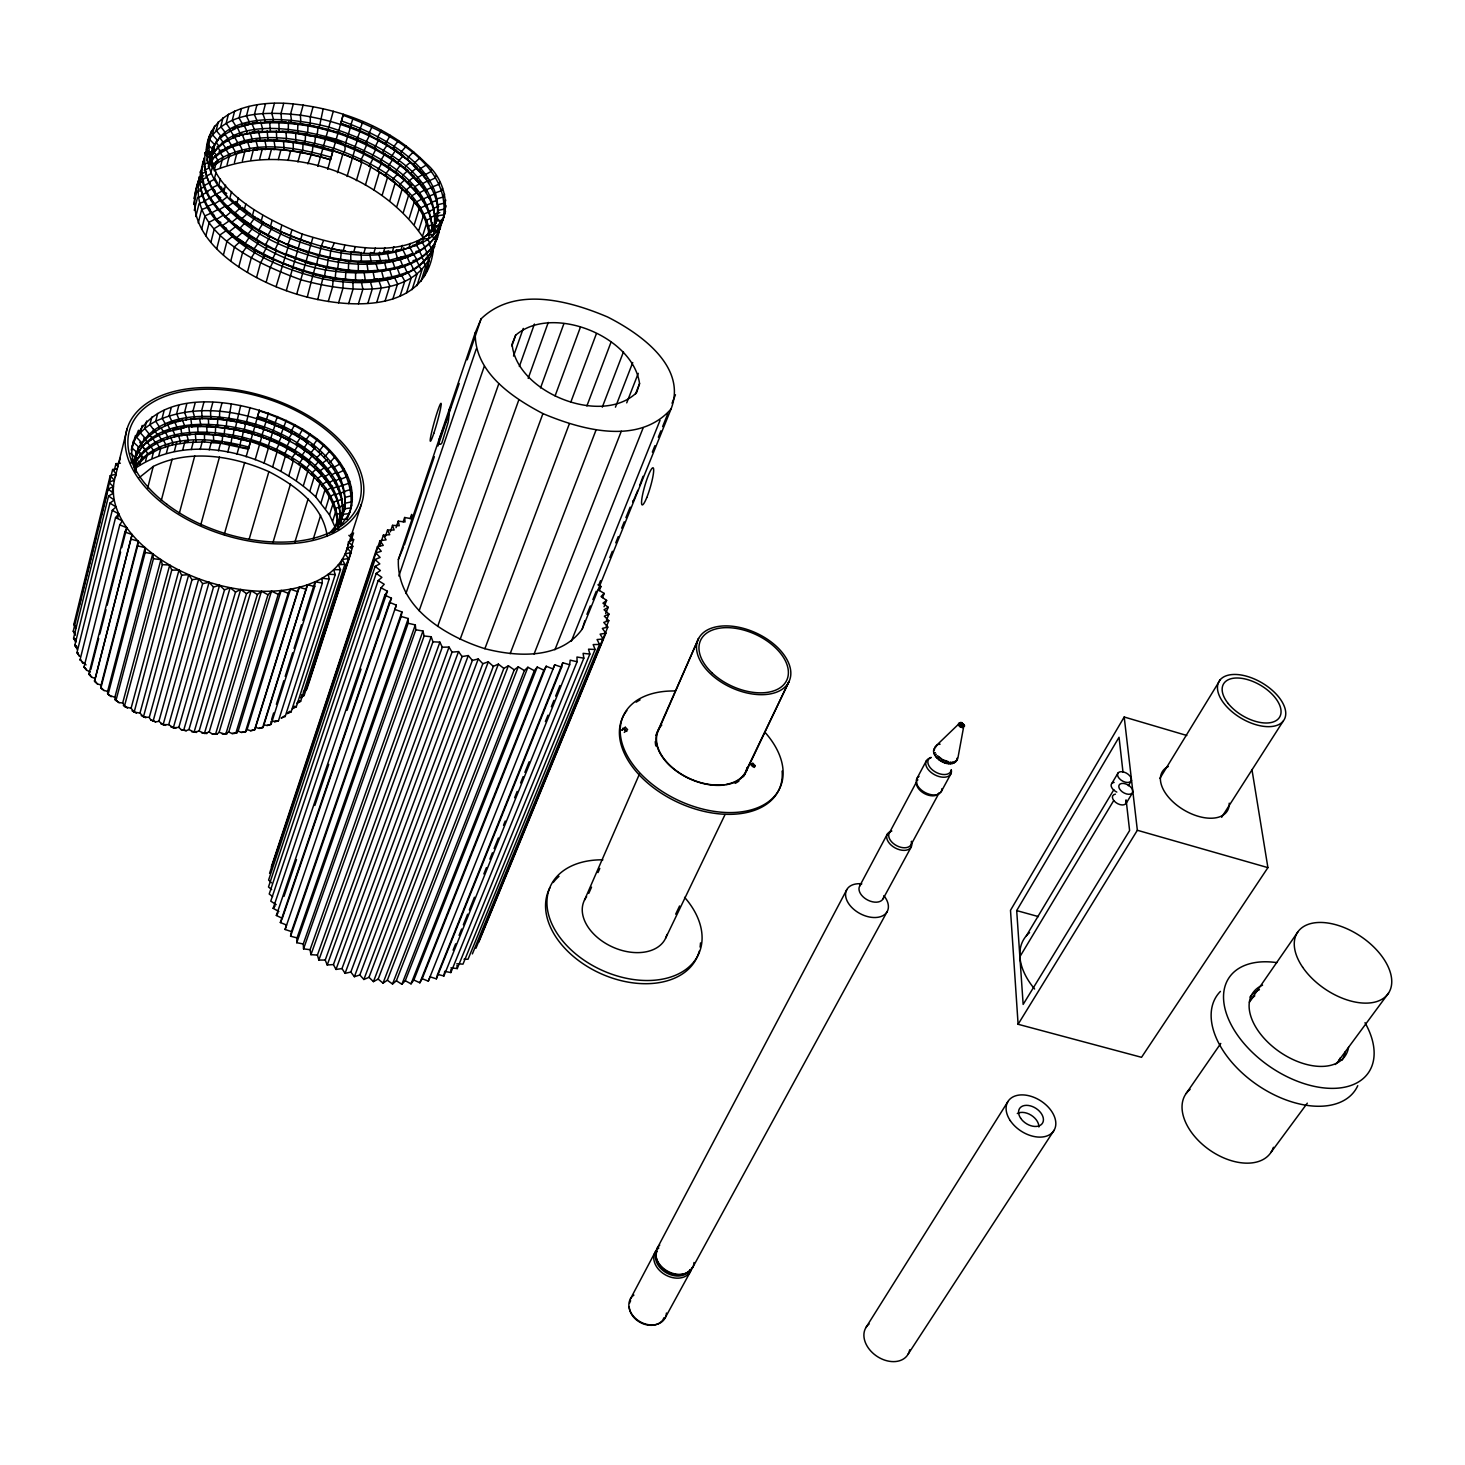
<?xml version="1.0" encoding="UTF-8"?>
<svg xmlns="http://www.w3.org/2000/svg" width="1465" height="1465" viewBox="0 0 1465 1465"><rect width="100%" height="100%" fill="white"/><g stroke="black" fill="none" stroke-linecap="round" stroke-linejoin="round"><path stroke-width="1.5" d="M338.378 526.008C336.877 476.674 284.778 448.015 242.311 437.119C206.345 428.934 153.276 426.498 133.846 464.698C157.835 426.352 212.553 431.058 250.533 441.551C289.374 453.674 335.284 480.996 337.737 526.1M339.624 524.25C343.286 499.235 325.963 476.857 307.595 461.988L312.649 455.102L303.182 449.279L307.925 442.1L305.507 441.569L306.112 439.518L310.305 434.153C264.561 402.033 154.063 376.011 131.685 447.796L136.373 451.843L134.67 459.296L134.597 468.654M340.008 524.104C344.696 472.096 288.037 440.434 244.49 429.428C207.462 420.638 149.54 418.807 133.846 461.896L136.355 454.699M107.641 691.297L104.015 690.509L100.939 687.799L101.103 684.997L97.532 684.009L94.493 681.079L95.28 678.46L91.801 677.269L88.834 674.156L124.873 532.015L132.125 534.542L130.843 539.047L138.259 541.189L137.637 545.877L145.127 547.617C163.641 563.622 185.854 574.958 209.092 582.319L168.75 724.644L163.146 724.626L158.879 721.329L155.601 721.86L150.803 719.938L149.247 717.465L143.478 716.751L139.962 713.107L134.194 712.045L131.081 708.254L125.349 706.863L122.694 702.98L119.068 702.632L115.167 699.794L114.856 697.322L109.344 695.289L107.623 693.751L107.641 691.297L145.127 547.617C125.422 530.733 107.385 504.253 115.186 477.169L127.107 428.842M444.554 971.35L450.872 972.559L450.945 969.391M408.149 623.266L408.277 618.523L401.172 616.472L401.923 611.912L394.927 609.477L396.301 605.137L389.452 602.316L280.346 922.547L286.536 925.019L285.089 929.488L291.443 931.575L290.583 936.208L297.029 937.911L296.736 942.691L303.255 943.973L303.548 948.862L310.067 949.705L310.946 954.667L317.411 955.088L318.857 960.051L325.23 960.051L327.226 964.996L333.434 964.556L449.041 647.091L442.284 647.2L439.903 642.146L432.962 641.798L431.186 636.762L424.118 635.975L422.964 631.012L415.822 629.785L415.309 624.914L408.149 623.266L296.736 942.691M933.883 749.402L935.934 745.941L959.099 723.655L961.992 722.886L963.824 725.889L957.945 757.79C954.154 769.308 937.325 762.221 934.066 753.688A12.691 7.581 28 0 1 933.59 750.721L935.128 747.004M283.587 232.587C326.31 251.302 378.336 263.315 422.451 242.458C454.297 227.569 450.488 183.729 426.168 163.567C391.338 128.096 342.187 108.978 293.311 103.978C259.653 100.151 209.88 107.842 206.217 149.522L211.308 154.045L212.81 168.64M210.905 165.545C209.77 106.927 292.322 117.347 329.387 127.272C373.557 141.208 443.748 173.328 433.658 230.115M256.943 218.065L263.608 222.24L258.847 229.804L279.083 241.157L275.237 249.215C278.661 253.335 349.97 277.837 284.997 254.654C265.916 246.651 247.64 236.396 231.726 223.083C213.872 207.938 193.838 183.473 204.294 158.733M308.492 252.859C266.3 237.22 197.775 207.883 205.265 152.671L211.747 151.554L213.707 146.83L214.33 144.303L209.422 139.285C228.705 110.186 269.633 111.761 300.38 115.149C340.21 121.027 379.343 136.282 410.365 162.34L405.53 166.241L404.798 168.658L423.861 188.179M436.552 237.037C425.546 289.594 353.999 284.961 313.785 274.486C268.223 260.074 193.527 230.353 200.595 171.405L200.339 172.412L202.664 166.387L202.408 167.395M203.781 175.8L199.423 176.716C201.822 229.291 261.374 254.672 303.182 271.483M444.078 216.673C416.188 264.341 345.227 247.548 302.248 234.052C262.729 217.772 195.193 183.803 211.528 130.916M433.677 245.992C428.494 319.828 334.624 308.309 286.298 290.693C241.725 274.889 175.122 233.631 199.844 177.686M130.422 453.399L135.201 457.172L136.135 472.353M963.805 725.651C965.801 723.307 955.07 721.732 960.051 726.915C966.186 729.735 961.992 721.824 962.523 724.003C971.203 730.779 949.32 717.008 963.366 727.134M963.109 727.336L963.476 725.962M1131.328 780.314L1131.017 777.714A7.636 4.413 30.1 0 0 1120.011 771.817A7.636 4.413 30.1 0 0 1120.963 780.039A7.636 4.413 30.1 0 0 1131.328 780.314L1131.566 780.387M1132.683 792.089L1132.39 789.47A7.673 4.45 30.2 0 0 1121.311 783.537A7.673 4.45 30.2 0 0 1122.282 791.851A7.673 4.45 30.2 0 0 1132.683 792.089L1132.921 792.162M1131.841 793.938L1126.457 802.838L1125.926 800.146M133.388 440.947L131.649 452.722L134.798 469.532M168.75 724.644L173.346 727.739L178.822 727.391L181.166 729.625L186.22 730.705L188.948 729.552L194.076 732.134L199.112 731.09L204.422 733.397L209.184 732.024L212.15 733.873L217.076 734.038L219.091 732.335L224.658 734.02L228.76 732.024L232.019 733.544L236.671 733.086L238.117 731.09L241.469 732.427L245.388 731.859L247.072 729.552L250.515 730.705L254.507 729.955L255.569 727.427L259.067 728.38L263.114 727.427L263.553 724.736L267.051 725.486L271.117 724.333L314.719 586.476L315.067 581.806C328.709 575.763 341.199 565.289 346.344 550.913L361.342 504.381A123.078 72.151 17.6 0 0 207.133 387.529A123.078 72.151 17.6 0 0 165.069 505.279A123.078 72.151 17.6 0 0 361.342 504.381M116.889 468.745L112.622 469.514L116.266 474.147L110.205 475.704L114.38 480.264L108.703 482.223L113.409 486.636L108.154 488.999L73.25 631.214L75.246 635.224L75.319 631.909M963.787 725.761C961.608 722.831 955.656 725.431 961.461 726.768C964.409 728.563 963.512 720.084 959.227 723.582C963.622 718.528 961.168 731.566 962.523 724.003M428.641 260.514L426.571 271.483M436.35 978.84L561.626 667.161L554.722 664.799L553.001 668.974L546.207 666.227L543.881 670.164L537.252 667.051L534.322 670.695L527.894 667.253L524.397 670.585L518.262 666.831L514.215 669.835L508.392 665.788L503.832 668.425L498.375 664.121L493.339 666.355L488.303 661.85L482.827 663.682L478.249 658.975L359.841 974.976L363.869 979.481L368.979 977.338L373.447 981.623L378.171 979.096L383.024 983.143L387.328 980.25L392.528 984.022L396.374 980.799L401.886 984.26L405.256 980.708L411.024 983.839L413.863 980.012L419.851 982.795L422.176 978.712L428.311 981.129L430.087 976.825L436.35 978.84L437.577 974.353L443.895 975.983L569.665 664.725L570.178 660.166L577.1 661.722L450.872 972.559M439.317 227.075L438.676 232.843L439.427 228.027M442.302 218.963L440.049 229.291L440.361 228.32C418.807 271.757 358.009 265.476 318.564 255.423L316.458 265.22L305.8 261.85M420.217 157.579L414.54 162.89L413.789 165.325C430.948 181.257 447.063 209.403 431.388 231.507M434.281 247.384L436.442 236.085M958.513 724.369C958.769 726.439 962.066 718.857 961.461 726.768M434.556 225.445C437.064 205.613 424.374 187.703 411.024 174.372L411.757 171.954L417.214 167.358L395.77 149.979L368.502 134.505L372.421 125.825M959.007 723.82L960.71 723.069L960.784 726.53M337.737 519.049L335.119 527.29L329.515 514.893L315.726 496.873L320.396 481.729L317.081 480.465L317.704 478.432L322.483 474.953L310.086 463.563L293.714 452.172L297.816 445.616L280.419 435.966L263.627 429.007L266.355 420.785L257.199 417.8M329.478 533.352L340.997 519.489L346.747 519.141C364.291 486.526 337.078 451.495 310.305 434.153M311.459 444.774L314.975 447.429L309.902 454.333C328.819 469.532 346.527 492.844 341.784 518.5L343.323 514.252L349.183 513.629L351.692 505.114M136.373 451.843L135.842 453.967C155.711 405.182 223.449 413.093 264.213 426.938C303.218 440.58 354.475 476.418 340.228 523.994L340.887 521.943M317.411 439.39L312.228 446.66C331.145 461.841 348.945 485.153 344.238 510.827C352.04 461.383 298.494 428.824 257.712 416.335L259.378 410.053M243.245 438.914L250.533 441.551L252.804 433.237L245.406 431.223M963.659 725.01L963.659 726.329M196.017 441.991L195.376 434.116L213.359 434.666L231.873 437.229L250.405 441.716L248.958 447.155C212.04 437.101 159.007 432.029 134.615 467.738L147.123 455.45L158.696 449.279L172.394 444.921L187.813 442.467L204.477 441.991L221.911 443.456L248.372 449.206L250.625 440.892M443.895 975.983L444.334 972.888M963.659 724.644C958.659 722.501 959.319 723.216 960.124 726.237M348.011 544.852L348.505 541.739L353.651 539.706L348.871 535.366M632.88 500.957L632.917 501.909M937.069 745.099L935.512 747.297M199.661 177.357C186.952 232.935 258.994 264.506 300.838 279.742C342.206 291.279 415.291 301.991 433.237 249.856M259.067 728.38L263.114 727.427L307.449 584.828L315.067 581.806L322.3 583.033L278.497 720.688L270.952 721.513L271.117 724.333L267.051 725.486M75.612 628.467L73.873 624.365L110.205 475.704M79.44 604.789L81.069 598.141M82.168 593.71L95.756 538.259M98.485 527.162L100.114 520.514M101.213 516.083L112.622 469.514M114.325 470.302L115.955 463.654L120.405 463.178M108.154 488.999L113.354 493.247L108.556 495.976L73.561 638.246L75.777 642.146L75.393 638.758L73.561 638.246L75.484 640.425M119.068 462.629L120.167 458.197M112.329 491.068L113.409 486.636M108.556 495.976L114.233 500.005L109.93 503.099L74.788 645.387L77.206 649.16L76.4 645.735L74.788 645.387L76.693 647.438M109.93 503.099L116.01 506.908L112.274 510.333L76.949 652.621L79.549 656.247L76.949 652.621L78.286 652.804M202.921 162.047L202.664 163.073L204.056 159.74M205.265 152.671L205.008 153.679L207.334 147.69L207.078 148.698M209.403 136.08C194.644 186.183 251.486 221.471 290.564 238.484C330.779 254.086 380.149 264.835 419.832 242.366M131.264 450.066L132.088 446.715M194.003 198.508L198.269 180.689M199.185 177.723L199.423 176.716M201.511 168.365L201.767 167.358C200.943 205.301 238.612 228.632 267.308 245.955L262.729 254.745L273.918 259.818L270.109 267.839L266.136 282.305M203.855 158.971L204.111 157.964C202.848 192.3 235.535 214.824 261.063 231.671L256.32 239.216L256.045 240.242L258.518 241.047L257.84 243.556L253.518 249.599L264.762 255.276L260.477 263.059L256.558 277.471M135.513 435.453L131.685 447.796M86.032 664.872L80.026 659.873L115.552 517.603L118.72 513.867L112.274 510.333M193.673 204.313L196.841 191.622L201.218 190.523M198.929 183.326L203.543 181.202M201.254 173.95L205.906 171.845M203.617 164.556L208.268 162.414M207.92 147.306L205.979 155.089L211.088 159.337L210.466 161.864M214.513 126.118L212.37 134.67L217.113 139.926L213.707 146.83M138.461 430.271L133.755 442.467L138.351 446.77L137.802 448.894C169.189 403.608 236.854 417.269 280.016 435.068M131.008 463.141L132.07 458.911M194.277 210.356L197.519 197.464L201.859 196.163M199.588 189.15L204.203 186.842M201.932 179.774L206.565 177.448M204.294 170.361L208.946 168.036M206.657 160.894L208.561 153.312M117.621 518.299L118.72 513.867M142.178 425.436L140.347 432.798L136.666 437.449L141.08 442.009L140.548 444.133M218.358 121.705L216.161 130.44L220.702 135.897L216.472 142.435M134.67 459.296L135.201 457.172M210.667 156.572L211.308 154.045M211.747 151.554L212.388 149.027L207.371 144.248M195.816 216.582L199.094 203.489L205.576 201.236M201.181 195.156L207.938 191.897M203.543 185.78L210.301 182.502M205.906 176.368L211.052 173.639M210.044 159.374C231.397 114.087 297.999 128.957 336.346 139.248C377.054 153.825 431.845 181.422 432.102 230.811C432.395 212.242 420.876 195.999 408.259 183.4L408.991 180.982L414.449 176.386L393.041 159.026L374.491 148.02L378.831 139.688L377.164 138.937L377.897 136.501L381.559 130.422M134.304 464.845L134.835 462.72L131.63 460.395M208.286 166.882L210.154 159.484M115.552 517.603L122.328 520.826L119.764 524.855L83.999 667.069L86.856 670.366L90.244 671.739L88.834 674.156L91.801 677.269M136.575 459.9L137.106 457.812M135.824 456.824L139.083 449.92M146.665 421.004L144.779 428.512L140.347 432.798L144.577 437.577L144.046 439.683M209.916 164.08L212.407 158.641C243.904 127.144 295.307 137.527 333.764 148.313C373.593 162.322 420.345 186.714 429.813 231.708L429.044 234.107C424.649 205.594 400.476 185.377 377.402 170.819L382.127 162.761L371.817 157.085L376.139 148.752C349 134.267 319.004 125.129 288.367 122.236L288.312 131.887C261.704 130.184 227.203 130.989 211.345 156.206M214.128 151.811L214.751 149.302L212.388 146.683M223.028 117.713L220.776 126.631L225.079 132.271L224.438 134.78L220.08 138.406M136.099 462.977L134.633 468.782C189.827 430.179 269.926 453.399 315.726 496.873M134.743 470.576L135.274 468.434M210.832 173.017L212.663 165.82M198.251 222.936L201.602 209.642L207.975 207.078C231.323 248.006 278.606 268.388 322.593 278.79C360.555 286.554 414.247 285.455 434.592 246.413M203.708 201.309L210.337 197.738C249.819 257.712 334.459 286.334 402.967 266.63L400.22 259.397L400.989 256.943M206.071 191.933L212.718 188.344M208.451 182.502L215.117 178.895L217.314 182.85M138.076 463.27L138.607 461.182M140.054 455.45L140.585 453.344L137.783 450.195M138.552 452.044L142.581 445.47L139.761 442.302M211.766 161.132L215.996 154.594L212.59 150.529M217.717 147.764L218.34 145.273L216.069 142.563M139.779 464.698L141.702 457.098M216.527 161.297L214.183 170.636C285.693 140.915 379.362 173.383 422.433 236.524L427.157 221.508M201.602 229.364L205.008 215.886L211.235 213.011M151.847 416.994L149.906 424.63L144.779 428.512L148.771 433.493L148.24 435.618M228.467 114.178L226.159 123.28L230.188 129.067L229.547 131.575L224.438 134.78M142.27 459.168L142.801 457.08L140.146 453.784M144.248 451.348L144.779 449.261L142.123 445.946M142.05 447.594L146.775 441.386L144.119 438.072M217.369 162.67L218.01 160.198C251.87 139.212 295.069 146.793 331.218 157.323L330.522 159.74C293.11 149.064 246.138 140.274 213.029 166.351L213.652 163.86L218.01 160.198L214.787 156.023M215.355 157.085L219.713 153.422L220.354 150.932L217.131 146.738M222.076 144.119L222.698 141.629L219.494 137.417M214.293 179.261L216.088 172.229M209.495 198.178L216.014 194.277C241.615 231.067 285.565 250.369 327.977 260.294C365.096 267.93 413.57 267.234 437.962 233.521L433.475 228.412C455.835 173.291 383.391 135.751 341.528 120.991L343.048 115.259C386.156 131.081 453.564 164.336 442.961 220.19L436.552 220.995L435.764 223.449M90.812 669.523L98.686 638.502M99.803 634.07L105.993 609.715M107.128 605.283L120.624 552.104M121.742 547.672L126.814 527.748L119.764 524.855M234.62 111.12L232.257 120.368L235.975 126.301L235.334 128.81L229.547 131.575M145.584 461.072L147.489 453.582M157.707 413.423L155.711 421.206L149.906 424.63L153.66 429.813L153.111 431.919M147.123 455.45L147.654 453.363L143.936 448.235M149.119 447.649L149.65 445.543L147.159 442.119M146.244 443.492L151.115 439.811L151.646 437.705L149.155 434.263M220.281 167.468L223.083 156.444M227.167 140.896L227.808 138.406L224.786 134.066M205.814 235.828L209.294 222.186L215.318 218.981M561.626 667.161L562.743 662.766L569.665 664.725M220.391 178.693L218.651 185.542L221.691 187.355M213.817 204.459L220.135 200.229M152.616 452.154L153.147 450.066L150.858 446.532M154.612 444.353L155.143 442.265L151.719 436.955M151.115 439.811L156.608 436.515L157.158 434.427L153.715 429.099M158.623 428.659L159.172 426.535L155.711 421.206C199.295 401.318 251.083 411.976 292.121 433.255L289.008 437.998L288.404 440.049L290.107 440.123L286.133 447.741L295.784 452.429L292.066 457.758L291.443 459.809L293.513 460.047L288.861 475.631M228.229 156.59L228.87 154.118L225.171 148.24M232.953 138.113L233.594 135.622L229.877 129.707M130.843 539.047L94.493 681.079L97.532 684.009M241.45 108.538L239.033 117.951L242.421 123.994L241.78 126.484L231.873 128.737M95.28 678.46L132.125 534.542M164.172 410.31L162.139 418.239L165.27 423.715L164.739 425.821M234.528 135.531L239.399 135.787L240.022 133.297L236.909 126.265M151.994 457.886L153.88 450.542M227.057 164.776L229.822 153.953M223.211 188.252L222.552 190.798L216.49 194.003L216.216 195.028L220.776 197.72M210.887 242.274L214.421 228.467L220.226 224.932M225.573 185.139L223.852 191.823L226.727 193.417M147.599 488.321L153.239 466.438C189.736 448.656 232.99 455.816 268.882 471.638C294.685 484.988 323.307 505.462 327.189 536.373M221.416 201.309L227.514 196.75L218.413 184.828L212.15 187.721L215.062 190.743M158.696 449.279L159.227 447.191L156.114 441.771M160.692 441.496L161.242 439.408L158.11 433.951M156.608 436.515L162.707 433.677L163.256 431.571L161.168 427.927M234.638 154.21L235.279 151.756L231.91 145.767M171.222 407.691L169.134 415.73L171.918 421.334L171.368 423.44M158.952 455.194L160.82 447.96M234.437 162.597L236.634 154.081M241.908 133.571L244.655 140.677L244.014 143.149L230.591 147.379L219.713 153.422M101.103 684.997L138.259 541.189M223.284 213.084L222.643 215.593L216.838 219.127L216.564 220.135L220.867 222.442M137.637 545.877L100.939 687.799L104.015 690.509M216.765 248.629L220.373 234.675L225.903 230.847M248.922 106.469L246.45 116.01L249.453 122.163L248.812 124.653L241.78 126.484M165.307 446.862L165.838 444.792L163.073 439.225M167.321 439.097L167.852 437.01L165.087 431.442M162.707 433.677L169.336 431.278L169.885 429.19L167.102 423.605M246.413 133.919L247.054 131.429L244.051 125.312L236.652 127.272M224.969 216.967L230.774 212.095M166.424 453.015L168.75 444.096M249.856 132.106L252.2 139.285L251.559 141.739L239.546 142.783M242.366 160.93L245.076 150.456L249.16 150.895L249.801 148.459L247.457 141.299C286.481 137.655 326.457 144.943 361.8 162.139L356.38 180.635M231.58 191.512L229.877 198.05C252.749 219.549 281.481 233.906 311.166 243.465L312.832 237.641M178.767 405.585L176.642 413.734L179.06 419.43L178.51 421.535M256.924 104.912L254.397 114.6L257.034 120.789L256.375 123.28L244.307 124.305M228.98 218.981L228.339 221.49L222.79 225.335L222.534 226.361L226.544 228.339M172.394 444.921L172.943 442.851L170.544 437.193M174.427 437.156L174.976 435.068L172.559 429.41M253.958 132.528L254.617 130.055L251.998 123.866L246.028 124.964M145.127 547.617L145.181 552.47L108.135 694.227L111.23 696.736M223.431 254.855L227.093 240.791L232.294 236.634L232.953 234.125L229.273 232.459L229.529 231.452L234.748 227.295L235.407 224.786L231.726 223.083L231.983 222.057L237.22 217.9L237.879 215.373L234.656 212.48M161.297 500.481L172.156 459.076M174.353 451.348L176.642 442.558M250.79 159.795L253.482 149.467C279.522 147.507 305.782 151.811 330.522 159.74M238.356 197.775L236.671 204.166L240.37 205.924L239.692 208.451L234.199 213.652L237.879 215.373M265.44 103.887L262.858 113.684L265.073 119.929L264.414 122.401L252.255 122.877L256.485 122.401M186.751 403.992L184.59 412.251L186.623 418.001L186.073 420.107M267.143 130.733L268.003 140.402L255.881 140.329L257.803 147.525L257.162 149.961L253.482 149.467M260.697 121.943L262.638 129.176L261.997 131.63L258.279 131.154L260.221 138.369L259.58 140.823L255.881 140.329M179.92 443.456L180.47 441.386L178.455 435.654L174.5 436.423M181.953 435.709L180.708 427.048C217.241 423.898 255.093 430.985 287.836 447.777L295.784 452.429M114.856 697.322L152.708 553.788L145.181 552.47M230.792 260.916L234.528 246.724L239.381 242.256L240.04 239.766L236.726 238.41L236.982 237.385L241.853 232.935L242.512 230.426L235.407 224.786M182.649 450.195L184.938 441.514L187.813 442.467L188.362 440.397L186.751 434.629L180.525 435.398M259.635 159.172L262.308 148.99L265.586 149.522L266.227 147.086L264.726 139.871M245.845 203.855L244.179 210.136L250.625 213.762M152.708 553.788L153.44 558.733L115.991 700.325L117.053 701.259M195.156 402.93L192.941 411.262L194.552 417.067L194.003 419.173L190.871 419.082L191.933 426.974M274.394 103.392L271.757 113.281L273.534 119.544L272.875 122.016L264.414 122.401M189.864 434.739L188.802 426.883M270.439 131.227L269.578 121.522L286.462 122.108M331.218 157.323L332.72 151.627C302.724 142.343 270.384 137.289 239.289 143.771L242.274 149.87L241.633 152.323L237.165 151.957M244.82 244.124L250.24 235.865L239.198 229.034L244.344 223.541L245.003 221.014L241.688 219.603L241.945 218.578L246.834 214.11L247.512 211.564L242.146 207.334M122.694 702.98L160.93 559.612L153.44 558.733M238.813 266.722L242.604 252.438L247.732 245.204L256.009 250.387L251.284 257.895L247.42 272.252M191.256 449.572L193.545 441.002M190.871 419.082L199.515 418.605L200.723 424.429L200.174 426.516L197.665 425.546L198.086 434.263L195.596 433.292L209.037 433.567M276.372 130.806L276.775 140.457L268.406 139.908M268.828 159.081L271.501 149.027L274.34 149.577L274.999 147.141L273.937 139.944C307.742 141.318 340.979 150.987 370.828 166.772L365.389 185.158M254.013 209.733L252.365 215.886L255.276 217.021L250.112 224.328L249.837 225.354L252.749 226.471L252.072 228.98L247.329 234.766L258.518 241.047M283.697 103.411L281.024 113.391L281.683 122.108L265.147 121.742M203.873 402.381L201.602 410.804L202.243 418.715M160.93 559.612L162.322 564.629L124.47 706.057L125.349 706.863M279.229 131.319L278.826 121.613L309.573 125.312L338.232 132.583L343.323 114.27M179.334 513.263L194.735 455.908M200.137 449.48L202.426 441.002M278.313 159.538L281.005 149.577L283.386 150.108L284.045 147.672L283.441 140.512L285.84 141.006L286.499 138.571L285.895 131.392C313.089 133.938 339.788 141.409 364.437 153.147L361.269 159.264L360.555 161.681L361.8 162.139M262.766 215.318L261.136 221.38L272.435 227.148L268.113 234.986L267.839 236.011L269.853 236.579L265.275 245.406L267.308 245.955M258.847 229.804L258.572 230.829L261.063 231.671M293.311 103.978L290.583 114.014L291.462 120.24L290.784 122.712L288.367 122.236M212.846 402.381L210.557 410.841L210.759 418.77M223.358 418.99L217.809 418.349L217.333 427.066L206.583 425.564L207.114 432.212L206.565 434.281L204.496 433.31L204.477 441.991M131.081 708.254L169.72 565.069L162.322 564.629M169.72 565.069L171.753 570.105L134.194 712.045M209.22 449.92L211.491 441.514L213.121 442.485L213.689 440.434L213.359 434.666M215.685 426.114L215.227 434.794M288.037 160.491L290.711 150.639L292.634 151.115L293.311 148.698L293.183 141.574L295.124 142.05L295.784 139.614L295.655 132.473C304.72 138.021 356.544 135.403 342.828 154.063L337.481 172.687M303.145 105.04L300.38 115.149L300.783 121.302L300.105 123.774L297.871 124.324L297.596 132.93L282.086 131.154M222.021 402.893L219.695 411.409L219.457 419.301L217.809 418.349M272.05 220.592L270.421 226.562L272.435 227.148M139.962 713.107L179.005 570.123L171.753 570.105M179.005 570.123L181.678 575.141L143.478 716.751M218.413 450.872L220.702 442.522L213.341 441.716M297.908 161.974L300.581 152.177L302.046 152.598L302.724 150.181L303.072 143.149L304.555 143.552L305.214 141.116L305.562 134.066L307.046 134.45L307.723 131.996L308.071 124.946L309.573 125.312L310.25 122.84L310.324 116.76L313.125 106.615M219.127 434.446L222.808 434.867L221.911 443.456M228.65 427.78L224.932 427.157L224.017 435.783L222.808 434.867M231.323 403.919L228.851 418.239L228.284 420.309L226.837 420.254L226.141 428.055L224.932 427.157M275.237 249.215L276.5 250.515L272.398 259.561L273.918 259.818M274.285 228.064L281.683 231.745L277.544 240.846L279.083 241.157M200.668 525.166L219.457 457.08M149.247 717.465L188.729 574.701L181.678 575.141M400.128 275.75L397.381 268.534C415.675 263.663 435.453 252.09 438.987 231.873M281.774 225.5L280.145 231.397L281.683 231.745M188.729 574.701L192.007 579.664L153.166 720.963M227.679 452.355L229.968 444.041L224.42 443.144M262.308 427.927L245.717 423.019L243.904 431.479L234.235 428.696L232.88 437.248L228.394 435.783M307.851 163.934L312.228 152.122L313.052 145.2L314.059 145.511L314.737 143.076L315.579 136.135L316.587 136.428L317.264 133.993L318.106 127.016L319.132 127.29L319.809 124.836L323.197 108.703M240.7 405.475L235.023 429.538L234.235 428.696M230.738 444.921L232.111 436.387L241.743 439.17L243.556 430.728M291.883 230.005L290.235 235.865L291.26 235.957L287.616 245.278L319.15 255.899L321.256 246.065L329.387 247.988M276.079 286.719L288.642 245.369L277.837 239.821M158.879 721.329L198.782 578.767L192.007 579.664M241.395 438.401L239.582 446.843L248.464 448.528L246.12 456.787M250.076 407.526L246.065 423.751L238.264 421.389M333.288 111.248L317.813 166.387M236.927 454.315L239.253 446.056M198.782 578.767L202.646 583.638L163.146 724.626M286.298 290.693L302.248 234.052M353.248 117.713L350.263 126.723L360.298 130.751L356.874 139.541L367.074 144.119L363.192 152.653L373.483 157.78L369.162 166.076L387.639 177.009L407.288 192.831M327.702 169.317L338.14 132.546L357.68 139.853L354.237 148.606L364.437 153.147M224.218 534.615L244.692 462.446M248.372 449.206L248.958 447.155M257.108 418.404L257.712 416.335M347.059 176.459L355.043 148.899L345.044 144.943L350.611 126.869L340.722 123.426L341.528 120.991M296.717 294.172L311.166 243.465M314.719 586.476L307.449 584.828C279.137 594.314 248.189 592.464 219.567 585.304L213.505 587.044L173.346 727.739M268.571 413.057L265.843 421.261L282.69 428.256L300.124 437.925L296.003 444.499L312.411 455.926L330.119 473.342L325.084 476.546L324.443 478.597M277.544 416.5L274.394 424.557L283.99 428.128L292.121 433.255M362.954 121.577L359.511 130.422L369.729 135.036L366.543 141.171L365.829 143.607L367.074 144.119M255.185 459.717L259.726 443.858L252.456 441.496M264.139 428.512L261.411 436.698L277.764 442.741M178.822 727.391L219.567 585.304L209.092 582.319L202.646 583.638M323.509 240.718L321.256 246.065M286.261 420.345L280.419 435.966L290.107 440.123M321.293 275.859L313.217 273.992L307.247 297.157M392.73 261.411L395.111 268.773C368.905 274.358 341.473 271.812 315.891 264.726L313.217 273.992M306.46 589.351L299.226 587.3L297.578 591.64L290.436 589.186L288.166 593.307L281.17 590.487L278.258 594.351L271.483 591.182L267.967 594.753L261.448 591.237L257.364 594.497L251.156 590.688L246.523 593.6L240.681 589.498L235.535 592.043L230.133 587.703L224.511 589.864L183.693 730.248M294.685 424.594L290.674 432.34L292.377 432.431M264.048 463.087L268.626 447.283L261.521 444.554M188.948 729.552L230.133 587.703M334.203 243.282L330.687 250.973L329.808 258.389L328.691 257.803L327.977 260.294L327.098 267.692L315.891 264.726M390.294 135.348L385.478 143.698L407.545 159.612L426.681 179.169M337.28 278.625L323.307 276.336L317.777 299.611M325.999 267.088L324.406 276.958L323.307 276.336M249.16 539.175L268.882 471.638M235.535 592.043L194.076 732.134M286.169 446.935L279.504 443.51L276.537 449.261L275.951 451.312L277.27 451.147L272.655 466.877M281.738 435.838L278.185 443.657L279.504 443.51M344.824 245.278L343.158 250.973L331.42 248.464M302.706 429.208L298.292 436.79L307.668 442.943M199.112 731.09L240.681 589.498M343.964 269.926L336.034 268.901L335.247 277.837L334.954 278.844L333.324 278.13L332.537 287.048L328.27 301.497M398.59 140.548L394.067 146.317L393.334 148.752L395.77 149.979L390.624 157.835L407.911 170.398L402.783 175.269L402.033 177.686L421.078 197.171M340.411 260.312L341.51 250.314L345.484 250.826M280.95 471.071L285.583 455.414L278.936 451.989M287.836 447.777L283.88 455.377L288.752 457.263M246.523 593.6L204.422 733.397M355.281 246.724L353.633 252.346L351.453 251.614L350.721 254.104L350.849 261.649L342.737 260.147M406.391 146.024L401.447 151.627L400.714 154.063L403.498 155.546L398.7 160.711L397.967 163.128L400.769 164.593L395.239 172.156L411.665 185.377L406.226 189.974L405.494 192.355M348.688 303.585L353.065 289.045L352.882 280.071L343.213 279.375L342.92 288.349L338.598 302.834M348.688 260.916L348.395 269.926L348.102 270.933L345.941 270.164L345.355 280.163L343.213 279.375M209.184 732.024L251.156 590.688M396.923 206.272L402.417 188.344L399.304 186.659L400.037 184.26L405.164 179.389L380.076 161.828L384.819 153.752L382.768 152.781L383.5 150.346L387.529 144.687L377.164 138.937M297.816 445.616L296.003 444.499M300.124 437.925L293.971 433.365M363.869 253.115L365.517 247.585M373.996 190.029L379.453 171.735L377.402 170.819M257.364 594.497L215.666 733.819L214.641 734.038M272.911 542.728L290.473 484.073M413.02 260.587L416.994 259.781L413.295 253.83L389.782 260.166L358.394 261.649L358.284 271.666L347.883 270.311M361.177 252.365L361.379 261.411L361.068 262.418L358.394 261.649M413.606 151.701L408.296 157.176L407.545 159.612L410.365 162.34M298.604 464.552L303.31 457.428L299.556 454.937M300.893 456.934L305.361 450.616M219.091 732.335L261.448 591.237M355.519 280.877L355.629 270.878L363.137 270.988M382.164 195.193L387.639 177.009L385.203 175.837L385.936 173.438L390.331 168.036L380.076 161.828M296.351 480.52L301.021 465.046L306.277 469.02M375.406 247.896L373.776 253.298L370.608 252.529L369.858 255.02L371.268 261.576L370.956 262.583L367.807 261.796L367.056 264.268L368.154 271.812M323.985 444.884L318.454 451.989M362.24 280.2L361.507 282.635L362.899 289.154L358.449 303.768M305.288 469.606L310.086 463.563M267.967 594.753L225.903 733.8L224.658 734.02M228.76 732.024L271.483 591.182M365.371 281.005L364.272 273.479M383.281 252.896L384.892 247.603M389.818 200.632L395.312 182.557L392.528 181.147L393.261 178.73L398.022 173.602L387.914 166.864L393.041 159.026L382.768 152.781M303.365 485.721L308.035 470.338M313.785 467.317L319.169 460.688L316.11 459.662L316.751 457.611L321.513 453.015M379.655 252.163L378.886 254.635L380.753 261.173L380.46 262.162L376.835 261.411L376.084 263.865L377.933 270.384L377.64 271.373L374.033 270.604L373.282 273.058L374.839 280.548M329.973 450.597L324.113 457.538M426.168 163.567L425.619 165.398L420.162 168.75L419.411 171.185L423.11 173.493L413.789 165.325M278.258 594.351L235.828 733.159L234.382 733.379M309.829 491.178L314.517 475.905L311.459 474.935L312.082 472.902L316.825 468.324M367.843 303.383L372.348 288.697L370.498 282.214M294.831 542.325L308.09 498.961M238.117 731.09L281.17 590.487M319.425 472.865L320.048 470.814L324.827 467.335M321.769 465.229L322.392 463.16L327.189 459.68M379.783 278.771L379.032 281.207L381.321 287.634L376.743 302.413M393.902 246.761L392.327 251.907L388.243 251.211L387.493 253.701L389.47 261.155L385.423 260.459M335.339 456.494L329.167 463.288M346.344 550.913L347.26 547.91L352.827 546.262L348.505 541.739M450.396 408.149L449.535 410.896M403.424 212.114L408.918 194.314M383.812 279.504L381.834 272.087M386.65 270.366L384.654 262.913M288.166 593.307L245.388 731.859L241.469 732.427M322.099 486.197L322.721 484.164L327.757 480.959L323.802 476.455M326.805 470.961L327.446 468.91L332.5 465.687M247.072 729.552L290.436 589.186M402.362 245.351L400.824 250.35L396.337 249.746L395.568 252.218L397.967 259.58M431.424 169.665L430.802 171.661L425.088 174.72L424.337 177.155L426.956 178.877M387.84 277.251L387.071 279.687L389.763 286.005L385.112 300.893M321 502.751L325.651 487.735M409.266 218.102L414.137 202.408M392.272 277.911L389.891 270.567M326.475 492.075L327.098 490.043L332.372 487.131M331.2 476.839L331.841 474.788L335.357 472.847M333.581 469.166L334.221 467.115L339.532 464.185L340.026 462.537M408.717 248.244L410.218 243.41M435.911 175.818L435.252 177.979L429.3 180.744L428.549 183.18M671.043 408.991C687.433 366.708 640.242 333.526 607.59 316.989C569.061 300.581 515.021 285.95 481.106 318.839L475.264 332.665L398.37 559.502C396.356 606.84 445.159 636.103 484.878 648.702C517.218 657.053 560.381 659.47 582.209 629.108L671.043 408.991C638.905 445.616 581.788 430.014 542.929 413.588C511.889 397.345 474.22 371.909 475.264 332.665M313.217 539.212L320.615 515.387M403.846 247.732L403.095 250.204L406.153 256.467L405.842 257.455L402.6 257.108M297.578 591.64L254.507 729.955L250.515 730.705M255.569 727.427L299.226 587.3M325.615 508.758L329.588 496.012M414.394 224.2L419.869 206.693M330.174 498.063L330.815 496.031L334.441 494.273M332.555 490.464L333.178 488.413L336.822 486.673M334.936 482.827L335.577 480.776L341.052 478.139M337.335 475.154L337.976 473.103L343.469 470.466L344.019 468.672M420.107 210.209L420.858 207.81L424.777 205.961M422.909 201.236L423.66 198.837L427.597 196.988M425.711 192.226L426.48 189.809L432.395 187.044M417.397 240.938L415.95 245.607L412.471 245.351M439.628 181.971L438.896 184.315L432.779 186.787L432.01 189.223M392.895 298.842L397.601 283.825L394.561 277.618M418.807 230.353L423.568 215.19M263.553 724.736L307.449 584.828M329.515 514.893L333.489 502.275M333.178 504.106L333.819 502.074L337.554 500.517M335.558 496.507L336.199 494.474L339.953 492.918M337.957 488.87L338.598 486.819L342.352 485.263M340.356 481.198L341.015 479.147L346.656 476.803L347.278 474.861M423.531 216.252L424.282 213.853L430.362 211.381M426.333 207.279L427.102 204.88L431.149 203.232M429.172 198.269L429.923 195.852L434.006 194.204M407.325 273.058L404.248 265.971C417.836 260.33 432.175 251.998 437.467 237.385L437.156 238.356M410.182 263.956L407.105 256.851M423.861 237.971L422.451 242.458L416.957 242.219L427.176 234.876L434.244 225.958L440.562 225.39L441.752 221.673M442.522 188.106L441.734 190.615L435.453 192.812L434.684 195.248M400.018 296.26L404.779 281.134L401.41 275.054M335.448 510.168L336.089 508.135L339.917 506.78M337.847 502.568L338.488 500.536L342.316 499.18M340.246 494.932L340.887 492.899L344.733 491.526M342.663 487.277L343.323 485.208L349.091 483.157L349.75 481.069M426.168 222.277L426.919 219.878L431.076 218.431M429.007 213.304L429.758 210.905L433.915 209.458M431.845 204.294L432.596 201.877L436.771 200.43M332.702 521.082L335.979 510.662M271.629 719.37L273.662 712.906M276.372 704.317L283.844 680.676M285.199 676.372L292.67 652.731M294.026 648.427L301.497 624.786M302.852 620.482L315.067 581.806M413.808 269.853L410.438 262.949C369.894 278.405 324.388 269.139 285.29 253.646M336.968 516.211L337.628 514.178L341.51 513.025M339.386 508.611L340.026 506.579L343.927 505.407M341.784 500.975L342.444 498.924M344.22 493.302L344.861 491.251L350.739 489.493L351.453 487.241M428.018 228.247L428.787 225.848L432.999 224.585M430.857 219.274L431.626 216.857L435.856 215.593M433.713 210.246L434.482 207.829L438.713 206.565M436.57 201.199L437.339 198.764L443.73 196.859L444.573 194.149M429.575 234.528L428.22 238.832L422.433 238.758M406.428 293.201L411.262 277.911L407.581 272.014M427.945 234.18L429.282 229.932M337.737 522.181L338.378 520.148M340.155 514.581L340.796 512.549M342.572 506.945L343.213 504.894M345.007 499.272L345.648 497.221L351.582 495.756L352.351 493.339M431.9 225.116L432.669 222.717M434.757 216.106L435.526 213.67L439.811 212.608M437.632 207.023L438.401 204.587L444.866 202.976L445.781 200.064M412.086 289.649L416.994 274.23L413.057 268.498M419.539 266.172L415.913 259.452M422.414 257.108L419.759 251.797M425.308 247.988L421.664 241.212M337.243 526.521L337.902 524.452L343.506 524.342M340.155 520.441L340.796 518.409M342.572 512.805L343.231 510.754M345.007 505.132L345.667 503.063L351.6 501.891L352.424 499.309M434.977 221.783L435.746 219.365M437.852 212.718L438.621 210.282L445.104 208.946L446.092 205.833M338.269 524.873L343.323 514.252M424.484 262.052L421.664 256.924M427.359 253.006L424.539 247.841M430.252 243.904L427.432 238.722M434.464 230.628L433.164 234.748L427.176 234.876M438.529 226.343L437.284 230.261L431.113 230.609M445.525 211.381L444.481 214.696L438.017 215.758L437.229 218.193L441.569 223.779M416.957 285.675L421.92 270.091L418.807 265.952M421.004 281.298L426.04 265.55L423.147 262.015M428.604 257.529L426.022 253.006M431.479 248.482L428.531 243.501M434.373 239.399L431.424 234.382M431.278 252.291L433.237 246.12M424.209 276.555L429.3 260.642L426.333 257.272M431.864 252.621L432.175 251.65M434.757 243.593L435.068 242.604M437.65 234.51L437.962 233.521M346.747 519.141L350.117 510.699M435.801 241.853L436.112 240.883M282.745 717.081L281.152 718.088L285.181 716.513L329.149 579.06L328.233 574.207L335.229 574.591L291.132 711.862L287.158 713.638L289.814 711.312L291.132 711.862L288.587 712.539M582.209 629.108L584.901 620.666M340.777 563.824L342.169 559.483L348.45 558.605L304.152 695.454L300.526 697.834M297.908 702.156L300.636 701.295L298.75 700.764L296.882 703.475L300.636 701.295L344.916 564.318L338.342 564.776L340.503 569.665L296.296 706.771L292.414 708.767L294.685 706.24L296.296 706.771L293.641 707.54M351.453 539.486L353.559 532.985L350.428 534.579M318.601 648.079L324.9 628.577M336.126 593.893L342.425 574.39M350.849 548.386L353.651 539.706M308.584 682.873L352.827 546.262M347.26 547.91L351.087 552.58L306.808 689.301L303.328 691.865M639.564 383.629L636.597 392.638C601.254 426.645 516.193 392.235 512.091 344.074L515.643 335.229C552.159 303.566 633.191 336.327 639.564 383.629L635.499 394.012M271.318 866.877L377.421 546.646L383.262 545.401L379.966 540.695L386.101 539.871L383.354 535.128L389.727 534.725L387.547 530L394.122 530.019L392.528 525.331L399.249 525.752L398.242 521.155L405.054 521.98L404.651 517.493L411.5 518.72L411.683 514.38L410.218 518.702M269.56 873.341L379.966 540.695M377.421 546.646L381.266 551.28L375.754 552.928L380.113 557.451L375.003 559.52L268.608 880.044L271.465 882.827M379.765 545.932L383.354 535.128M375.003 559.52L379.82 563.897L375.15 566.351L268.498 886.966L271.629 889.603M385.387 536.483L387.547 530M375.15 566.351L380.406 570.544L376.212 573.383L269.212 894.016L272.6 896.507M390.349 531.85L392.528 525.331M376.212 573.383L381.889 577.375L378.19 580.543L270.769 901.158L276.189 904.619M396.063 527.656L398.242 521.155M403.186 521.815L404.651 517.493M278.881 911.486L273.149 908.337L381.065 587.795L384.215 584.279L378.19 580.543M280.346 922.547L282.324 918.317L276.354 915.479L384.837 595.083L387.419 591.256L381.065 587.795M284.009 896.342L296.479 859.552M314.81 805.475L328.746 764.364M347.077 710.269L361.013 669.157M377.878 619.384L387.419 591.256M404.34 545.053L434.318 456.732M437.98 445.964L459.186 383.482M467.225 359.786L481.106 318.839M398.865 576.038L476.308 348.835M282.324 918.317L391.448 598.233L384.837 595.083M285.089 929.488L396.301 605.137M405.933 593.526L484.311 366.25M291.443 931.575L401.923 611.912M290.583 936.208L401.172 616.472M297.029 937.911L408.277 618.523M419.155 610.74L498.814 383.702M511.871 345.978L515.643 335.229M303.255 943.973L415.309 624.914M303.548 948.862L415.822 629.785M513.519 356.087L523.261 328.416M310.067 949.705L422.964 631.012M519.343 366.506L534.414 324.058M310.946 954.667L424.118 635.975M445.177 423.531L446.862 418.825M115.186 477.169L116.266 474.147M317.411 955.088L431.186 636.762M437.65 626.416L518.83 399.872M318.857 960.051L432.962 641.798M528.187 378.373L548.258 322.428M325.23 960.051L439.903 642.146M643.043 476.326L639.619 485.684M327.226 964.996L442.284 647.2M540.53 387.932L563.915 323.582M452.026 652.126L458.527 651.577L342.004 968.566L335.979 969.445L452.026 652.126L449.041 647.091M443.803 427.267L438.822 440.123A19.942 3.608 -78.6 0 0 441.917 442.888L448.125 422.433A19.979 3.608 -78.6 0 0 449.224 409.467L450.762 406.684M460.12 639.381L542.929 413.588M555.089 395.898L580.305 327.446M462.079 656.54L468.287 655.551L350.831 972.046L345.062 973.364L462.079 656.54L458.527 651.577M350.831 972.046L354.384 976.716L472.371 660.404L478.249 658.975M570.856 402.014L596.365 333.745M484.878 648.702L569.336 423.825M363.869 979.481L482.827 663.682M368.979 977.338L488.303 661.85M586.879 405.952L611.07 342.059M373.447 981.623L493.339 666.355M378.171 979.096L498.375 664.121M602.28 407.178L623.467 351.875M383.024 983.143L503.832 668.425M510.15 653.701L596.108 429.831M387.328 980.25L508.392 665.788M615.447 407.178L632.733 362.533M392.528 984.022L514.215 669.835M396.374 980.799L518.262 666.831M626.727 402.857L638.246 373.355M401.886 984.26L524.397 670.585M405.256 980.708L527.894 667.253M534.066 654.031L621.306 431.223M411.024 983.839L534.322 670.695M413.863 980.012L537.252 667.051M419.851 982.795L543.881 670.164M422.176 978.712L546.207 666.227M637.824 490.335L632.953 501.817M554.924 649.746L643.117 427.963M428.311 981.129L554.722 664.799M437.577 974.353L562.743 662.766M571.332 641.212L660.037 420.345M586.934 614.329L590.322 605.924M592.867 599.606L596.255 591.201M598.8 584.901L600.485 580.689M609.806 557.579L612.352 551.28M615.74 542.856L618.285 536.556M621.673 528.151L624.218 521.851M625.903 517.639L630.151 507.128M652.346 452.081L654.91 445.708M658.334 437.211L660.898 430.838M662.62 426.608L667.747 413.863M672.032 403.241L675.457 394.763M453.088 950.181L455.652 943.826M459.076 935.366L461.64 929.011M463.343 924.781L467.628 914.197M469.331 909.948L474.459 897.258M483.853 873.964L486.417 867.61M489.841 859.149L492.405 852.795M494.108 848.565L498.393 837.98M503.52 825.289L505.224 821.041M514.618 797.766L517.182 791.411M520.606 782.951L523.17 776.596M524.873 772.366L529.158 761.782M545.383 721.549L547.947 715.213M551.371 706.734L553.935 700.38M555.638 696.15L559.923 685.565M599.258 590.688L600.961 586.458L597.903 584.81M602.481 597.665L604.203 593.435L598.324 589.827L600.961 586.458M604.038 606.748L606.62 600.394L601.035 596.53L604.203 593.435M450.982 967.797L457.263 968.585L583.839 658.151L583.107 653.353L589.864 654.068L462.995 964.135L456.805 963.769M605.613 613.634L608.213 607.297L602.957 603.195L606.62 600.394M606.345 620.409L608.946 614.073L604.056 609.751L608.213 607.297M472.371 953.916L599.533 644.435L593.179 644.582L595.101 649.471L468.049 959.227L464.002 959.264M606.199 627.02L608.799 620.684L604.331 616.179L608.946 614.073M210.026 158.44L211.967 153.697M481.655 933.791L607.792 627.075L603.763 622.424L608.799 620.684M475.96 948.221L603.141 638.996L600.119 634.162L605.887 633.191L602.353 628.43L607.792 627.075M478.762 942.196L605.887 633.191M398.37 559.502L403.498 547.123M962.45 727.537L963.476 726.805M625.317 727.281L621.966 730.064L625.317 727.281L627.606 729.607L624.273 732.408M584.517 900.059L639.399 774.179M658.243 729.936L698.549 638.52L658.609 730.101A48.235 30.161 24.8 0 0 673.058 768.154A48.235 30.161 24.8 0 0 723.911 784.727M588.765 893.394L591.53 887.149M597.976 872.591L599.808 868.415M340.338 521.558L344.879 508.758L350.813 507.861C355.794 456.677 301.68 424.099 259.159 410.859L252.731 433.878L261.924 436.204L259.726 443.858M124.873 532.015L126.814 527.748M963.567 725.468L961.553 722.996M675.676 914.178L679.577 905.974M746.234 771.469L789.104 681.353A50.085 30.014 24.8 0 0 731.859 626.196A50.085 30.014 24.8 0 0 709.994 673.332A50.085 30.014 24.8 0 0 789.104 681.353L745.868 771.286M752.845 763.338L752.003 765.115L754.329 767.44L755.171 765.664L752.845 763.338L750.428 764.309L752.754 766.653L755.171 765.664M665.604 938.204L725.047 814.558M389.452 602.316L391.448 598.233M630.353 1299.034L655.24 1251.971M657.254 1248.18L846.825 889.603M859.68 885.995L887.332 834.079M916.889 778.538L926.356 760.774M889.328 832.962L915.991 782.914M911.047 844.701L939.175 792.821M883.139 898.704L911.212 846.99M941.226 791.668L950.84 773.96M665.018 1318.134L690.564 1271.4M692.615 1267.628L887.222 911.486M956.151 761.397L957.487 759.035M1186.815 735.485L1124.204 717.008L1010.502 910.314L1018.102 1024.273L1141.528 1057.309L1267.903 867.628L1251.952 769.565M1126.164 800.201L1129.607 830.545L1023.156 1004.422L1016.692 910.589L1119.04 737.243L1122.996 772.165M1111.789 783.5L1118.161 772.824M1026.416 935.696L1113.84 789.708M1019.878 956.718L1113.675 800.622M1128.343 785.716L1130.486 782.163M1159.859 778.446L1220.345 679.577M1018.102 1024.273L1137.353 830.27L1124.204 717.008M865.943 1327.528L1007.938 1101.534M210.557 161.589L212.407 158.641L210.044 156.041M276.354 915.479L278.039 912.823M347.736 516.028L340.576 525.77L332.189 532.692M1221.645 817.287L1283.102 721.238A37.779 20.51 30.6 0 0 1247.246 676.409A37.779 20.51 30.6 0 0 1224.429 704.024A37.779 20.51 30.6 0 0 1283.102 721.238M963.146 726.933L962.102 726.915M908.025 1354.301L1054.104 1130.248M955.198 762.349L956.682 760.097M1186.156 1093.494L1220.766 1043.446M1250.872 999.881L1297.99 931.74M1270.924 1152.461L1307.311 1103.163M1338.973 1060.275L1388.527 993.142M953.935 763.082L955.565 760.958M273.149 908.337L275.182 905.846M335.961 528.059L333.397 531.154L334.057 529.085L339.477 529.195M933.59 750.721L934.542 749.622M211.253 166.57L213.652 163.86L210.264 159.832M952.415 763.576L954.173 761.562M950.657 763.796L952.525 761.91M948.752 763.741L950.693 762.001M946.738 763.412L948.734 761.8L942.636 759.676L937.527 755.757L935.897 756.819M139.285 477.59L153.239 466.438M934.066 753.688L935.366 752.68M944.687 762.807L946.683 761.342M934.817 755.262L936.3 754.237M233.228 202.646L227.679 206.51L227.423 207.536L231.433 209.568M942.654 761.983L944.632 760.628M940.695 760.921L942.636 759.676M937.27 758.302L939.01 757.204M938.882 759.694L940.731 758.522M276.207 721.165L278.497 720.688L274.449 722.044M419.997 183.491L414.577 186.842L413.826 189.241L417.525 191.512L414.595 188.436M417.214 192.483L411.793 195.816L411.061 198.214L414.741 200.449M422.799 174.463L417.36 177.814L416.609 180.232L420.309 182.521L411.024 174.372M225.061 206.199L219.237 209.733L221.856 212.297M334.734 479.513L329.46 482.443L328.838 484.476L332.628 486.307M425.161 189.754L419.466 192.812L418.715 195.211L421.352 196.914M422.359 198.727L416.683 201.785L415.932 204.184L418.55 205.869M427.981 180.726L422.268 183.784L421.517 186.202L424.154 187.923M217.717 209.623L211.674 212.846L214.439 215.611M213.615 203.672L207.371 206.547L210.282 209.532M261.118 727.775L263.022 727.043M407.636 272.069C367.166 287.543 321.732 278.46 282.69 262.967M354.384 976.716L359.841 974.976M252.694 730.248L254.745 729.643M166.955 430.93L170.691 429.923M233.759 145.273L237.44 144.266M169.336 431.278L184.004 427.927L184.553 425.839L182.539 420.089L168.969 423.11M938.479 744.495L940.109 744.165M351.087 552.58L345.154 553.843L348.45 558.605M243.758 732.115L245.937 731.658M174.536 429.025L186.733 427.139M373.374 279.522L377.64 279.028M251.962 131.868L258.279 131.154M251.998 123.866C307.247 118.006 364.712 136.355 407.618 171.368M383.958 251.687L388.243 251.211M232.019 733.544L236.671 733.086M603.141 638.996L597.061 639.546L599.533 644.435M222.222 734.02L227.038 733.873M186.751 434.629L191.073 434.373M191.183 425.912L197.665 425.546M190.963 426.755C230.408 424.374 270.585 435.801 303.054 458.252M212.15 733.873L217.076 734.038M221.16 150.199L224.804 150.181L225.445 147.69L222.442 143.387M340.503 569.665L333.672 569.702L335.229 574.591M199.515 418.605C230.884 418.111 262.272 426.077 289.85 440.947M371.268 261.576C342.645 261.777 314.297 255.093 287.891 244.27M80.026 659.873L81.088 659.891M201.895 733.086L206.913 733.562M227.148 147.287L230.591 147.379L231.232 144.889L227.514 138.992M415.895 251.467L419.869 250.643L416.17 244.673M595.101 649.471L588.527 649.178L589.864 654.068M963.604 726.64L958.824 724.809M233.777 144.852L237.019 145.017L237.641 142.544L234.272 136.538C293.494 122.273 358.174 142.856 404.871 180.36M191.549 731.676L196.603 732.445M409.596 254.544L413.368 253.811L409.962 247.677M351.453 251.614L359.236 252.2M181.166 729.625L186.22 730.705M399.762 266.264L402.967 266.63M340.722 123.426L360.298 130.751M329.149 579.06L322.007 578.254L322.3 583.033M298.292 436.79L304.134 439.61M170.874 726.97L175.873 728.343M228.925 419.722L234.528 420.656M583.839 658.151L576.972 657.016L577.1 661.722M328.691 257.803L338.763 259.635L337.664 269.597L336.034 268.901M327.995 267.454L334.038 268.534M160.711 723.747L165.637 725.395M303.182 449.279L305.617 449.792L298.073 444.774M172.778 428.567L176.459 429.355L177.009 427.267L174.591 421.59M231.836 444.444L237.403 445.653M150.803 719.938L155.601 721.86M307.595 461.988L310.342 462.739M1016.692 910.589L1038.41 916.596M1137.353 830.27L1267.903 867.628M141.226 715.598L145.841 717.777M268.132 421.481L275.31 424.246L267.71 447.631L277.27 451.147M132.033 710.781L136.446 713.199M369.162 166.076L370.828 166.772M371.817 157.085L373.483 157.78M368.502 134.505L369.729 135.036M374.491 148.02L376.139 148.752M206.583 425.564L208.653 426.535L208.451 418.642M123.335 705.489L127.51 708.126M265.568 244.399L276.5 250.515M284.173 715.982L285.181 716.513M262.821 232.642L269.853 236.579M408.259 183.4L411.665 185.377M115.167 699.794L119.068 702.632M246.559 222.112L252.749 226.471M240.04 239.766L244.655 243.025M305.507 441.569L314.737 448.253M303.31 457.428L308.584 461.402M107.623 693.751L109.344 695.289M235.517 201.566L238.74 204.477M219.567 585.304L224.511 589.864M85.703 668.663L83.999 667.069L86.856 670.366M319.169 460.688L323.6 465.046M624.53 729.094L626.819 731.438M622.753 728.233L625.061 730.577M100.774 687.378L102.312 688.99M209.092 582.319L213.505 587.044M468.287 655.551L472.371 660.404M73.25 631.214L75.173 633.539M94.639 680.749L95.994 682.415M73.873 624.365L75.759 626.837M219.091 151.206L223.083 156.938M89.292 673.918L90.445 675.621M115.955 463.654L117.987 466.804M342.004 968.566L345.062 973.364M342.169 559.483L344.916 564.318M213.817 190.322L216.014 194.277M81.82 661.612L82.773 663.334M333.434 964.556L335.979 969.445M456.952 965.38L457.263 968.585M1357.762 1085.675A83.78 50.781 34.4 0 1 1257.135 1084.851A83.78 50.781 34.4 0 1 1220.418 991.402M1364.995 1022.698A84.329 50.634 34.3 0 1 1330.238 1088.349A84.329 50.634 34.3 0 1 1228.439 1018.962A84.329 50.634 34.3 0 1 1276.857 962.633M1249.993 997.042A55.798 33.585 34.3 0 1 1259.424 989.699M1345.236 1051.778A55.798 33.585 34.3 0 1 1342.032 1060.129M1348.551 1047.31A55.89 33.567 34.3 0 1 1277.956 1050.698A55.89 33.567 34.3 0 1 1262.574 985.158M1273.415 1147.296A51.641 32.596 34.9 0 1 1209.779 1150.135A51.641 32.596 34.9 0 1 1190.093 1089.374M1340.347 1057.803A53.418 32.175 34.3 0 1 1335.219 1064.506M1249.407 1002.261A53.418 32.175 34.3 0 1 1254.809 995.834M1017.296 1113.528A13.551 9.01 32.7 0 1 1031.122 1115.176A13.551 9.01 32.7 0 1 1038.886 1126.97M909.71 1349.778A24.942 18.239 34.2 0 1 877.535 1356.682A24.942 18.239 34.2 0 1 869.13 1323.975M666.923 934.487A44.811 30.197 24.5 0 1 611.674 946.61A44.811 30.197 24.5 0 1 586.641 896.726M747.15 767.55A48.235 30.161 24.8 0 1 725.981 784.416M699.245 951.17A81.399 54.938 24.5 0 1 603.141 974.646A81.399 54.938 24.5 0 1 549.924 887.698M553.239 882.479A81.399 54.938 24.5 0 1 559.007 876.345M700.49 942.911A81.399 54.938 24.5 0 1 700.087 947.086M684.576 897.331A81.491 54.919 24.5 0 1 665.11 978.583A81.491 54.919 24.5 0 1 553.587 927.4A81.491 54.919 24.5 0 1 602.884 859.827M782.109 771.066A86.142 53.912 24.7 0 1 685.95 805.787A86.142 53.912 24.7 0 1 626.837 710.635M636.195 702.174A86.142 53.912 24.7 0 1 640.058 699.904M745.392 773.245A48.638 30.435 24.7 0 1 743.341 776.688M738.928 781.046A48.638 30.435 24.7 0 1 735.119 783.372M655.807 745.941A48.638 30.435 24.7 0 1 655.276 741.583M655.99 735.467A48.638 30.435 24.7 0 1 657.437 731.731M765.151 732.482A86.197 53.894 24.8 0 1 745.062 811.28A86.197 53.894 24.8 0 1 628.192 757.35A86.197 53.894 24.8 0 1 675.2 690.986M747.535 767.697A48.656 30.417 24.8 0 1 687.25 777.677A48.656 30.417 24.8 0 1 661.795 725.047M1034.638 989.022A66.621 41.716 31.6 0 1 1029.565 932.619M1229.227 803.168A37.962 21.645 30.9 0 1 1183.537 809.779A37.962 21.645 30.9 0 1 1168.319 766.488M1116.806 792.089A7.618 4.432 30.1 0 1 1111.257 786.43A7.618 4.432 30.1 0 1 1114.132 782.402M1126.237 802.765A7.655 4.468 30.2 0 1 1115.579 802.326A7.655 4.468 30.2 0 1 1115.414 794.14M662.015 1320.899A18.734 14.302 29 0 1 642.329 1323.463A18.734 14.302 29 0 1 629.218 1306.89M629.657 1303.063A18.734 14.302 29 0 1 630.628 1300.755M663.975 1317.713A18.734 14.302 29 0 1 662.784 1319.91M690.308 1269.624A19.1 14.302 28.9 0 1 666.667 1273.012A19.1 14.302 28.9 0 1 656.833 1251.22M691.81 1267.628A20.162 15.09 28.9 0 1 666.374 1275.392A20.162 15.09 28.9 0 1 656.778 1249.828M657.748 1248.894A20.162 15.09 28.9 0 1 658.811 1248.052M666.429 1313.025A19.796 15.09 29 0 1 641.926 1322.675A19.796 15.09 29 0 1 631.891 1296.891M632.843 1295.957A19.796 15.09 29 0 1 633.906 1295.115M884.347 896.269A22.982 14.723 28.2 0 1 877.37 917.365A22.982 14.723 28.2 0 1 847.155 901.012A22.982 14.723 28.2 0 1 861.274 883.78M951.261 769.638A12.654 7.6 28 0 1 934.926 771.707A12.654 7.6 28 0 1 931.026 757.35M941.867 788.756A13.826 8.387 28 0 1 925.001 792.473A13.826 8.387 28 0 1 919.031 776.45M938.809 793.389A12.562 7.618 28 0 1 924.415 793.572A12.562 7.618 28 0 1 916.779 781.504M917.42 780.351A12.562 7.618 28 0 1 917.877 779.838M694.007 1262.519A20.18 15.09 28.9 0 1 668.406 1271.602A20.18 15.09 28.9 0 1 659.744 1245.103M690.345 1269.441A19.118 14.302 28.9 0 1 689.557 1270.43M688.66 1271.327A19.118 14.302 28.9 0 1 665.897 1270.906A19.118 14.302 28.9 0 1 656.961 1251.073M883.835 895.756A13.332 8.515 28.2 0 1 868.324 900.371A13.332 8.515 28.2 0 1 860.596 884.805M861.164 884.292A13.332 8.515 28.2 0 1 861.805 883.835M911.578 841.313A12.343 7.691 28.1 0 1 896.946 845.836A12.343 7.691 28.1 0 1 891.251 831.021M911.358 841.569A13.57 8.46 28.1 0 1 904.161 850.378A13.57 8.46 28.1 0 1 888.266 841.789A13.57 8.46 28.1 0 1 891.837 831.021M951.389 770.242A13.899 8.369 28 0 1 934.542 774.71A13.899 8.369 28 0 1 929.231 758.302M930.037 758.009A13.899 8.369 28 0 1 930.898 757.79M957.085 758.192A12.691 7.581 28 0 1 956.792 760.225M301.991 694.959L301.351 696.443L304.152 695.454L301.991 694.959M1302.605 967.156A54.699 31.79 33.9 0 0 1386.824 995.339A54.699 31.79 33.9 0 0 1339.596 925.88A54.699 31.79 33.9 0 0 1302.605 967.156M1020.611 1118.161A13.588 9.01 32.7 0 0 1042.109 1123.71A13.588 9.01 32.7 0 0 1030.261 1105.837A13.588 9.01 32.7 0 0 1020.611 1118.161M1010.246 1120.597A27.176 18.02 32.7 0 0 1053.225 1131.548A27.176 18.02 32.7 0 0 1029.401 1095.857A27.176 18.02 32.7 0 0 1010.246 1120.597M711.752 672.6A47.484 28.439 24.8 0 0 786.742 680.236A47.484 28.439 24.8 0 0 732.518 627.936A47.484 28.439 24.8 0 0 711.752 672.6M646.761 497.569A19.375 2.838 -73.7 0 0 653.225 467.903A19.375 2.838 -73.7 0 0 642.805 493.687A19.375 2.838 -73.7 0 0 646.761 497.569M433.786 433.384A19.704 1.428 -74.3 0 0 441.111 403.443A19.704 1.428 -74.3 0 0 432.138 430.161A19.704 1.428 -74.3 0 0 433.786 433.384M166.827 504.271A120.368 70.558 17.6 0 0 358.833 503.502A120.368 70.558 17.6 0 0 208.085 389.177A120.368 70.558 17.6 0 0 166.827 504.271M1228.164 703.475A32.578 17.672 30.6 0 0 1278.762 718.344A32.578 17.672 30.6 0 0 1247.905 679.705A32.578 17.672 30.6 0 0 1228.164 703.475"/></g></svg>
